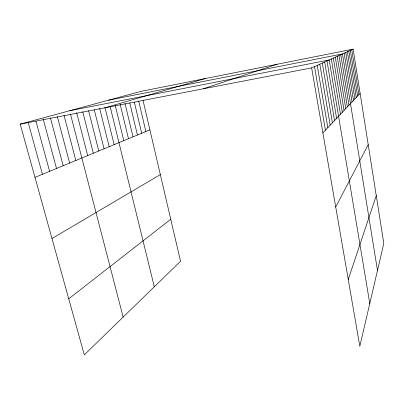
<?xml version="1.0" encoding="UTF-8"?>
<svg xmlns="http://www.w3.org/2000/svg" width="404" height="404" viewBox="0 0 404 404"><rect width="100%" height="100%" fill="white"/><g stroke="black" fill="none" stroke-linecap="round" stroke-linejoin="round"><path stroke-width="0.61" d="M348.253 279.477L376.26 195.632M335.714 207.02L368.216 144.667M322.892 132.901L360.121 93.4M68.736 298.824L170.746 219.241M51.98 238.527L160.338 174.594M311.636 67.882L353.131 49.121L383.8 243.385L359.818 346.294L311.636 67.882L20.2 124.154L84.31 354.879L180.543 261.247L143.067 100.546M34.986 177.371L149.904 129.861M203.217 88.814L276.987 64.287M104.868 107.807L205.101 78.603M20.2 124.154L140.93 91.385L353.131 49.121M108.565 100.172L342.466 53.944L377.488 270.468M69.609 110.741L329.189 59.944L369.781 303.55M28.053 122.023L42.425 174.296M35.946 121.18L49.596 171.331M43.238 119.205L56.51 168.473M50.424 117.897L63.181 165.716M57.368 116.68L69.624 163.054M64.074 115.504L75.846 160.479M70.548 114.377L123.144 317.089M76.659 112.706L87.688 155.585M82.739 111.746L93.319 153.257M88.607 110.792L98.778 151M94.299 109.888L104.06 148.813M99.662 108.423L109.186 146.697M105.01 107.61L114.155 144.642M110.05 106.237L154.298 286.784M115.236 105.474L123.796 140.658M120.119 104.146L128.472 138.724M125.008 103.464L133.007 136.85M129.755 102.828L137.416 135.027M134.365 102.232L141.698 133.254M138.708 101.066L145.859 131.537M314.484 66.594L325.427 130.209M317.206 65.362L327.856 127.634M322.301 63.059L332.406 122.801M319.811 64.186L330.179 125.164M326.988 60.943L336.603 118.352M324.695 61.979L334.547 120.533M333.345 58.065L342.299 112.307M331.31 58.989L340.471 114.246M337.194 56.328L345.758 108.641M335.305 57.181L344.062 110.438M340.769 54.712L348.97 105.227M339.012 55.505L347.395 106.903M347.344 51.737L354.899 98.94M345.774 52.449L353.48 100.445M344.147 53.182L352.015 102M351.753 49.748L358.878 94.718M350.334 50.389L357.596 96.076M348.864 51.05L356.267 97.485"/></g></svg>
